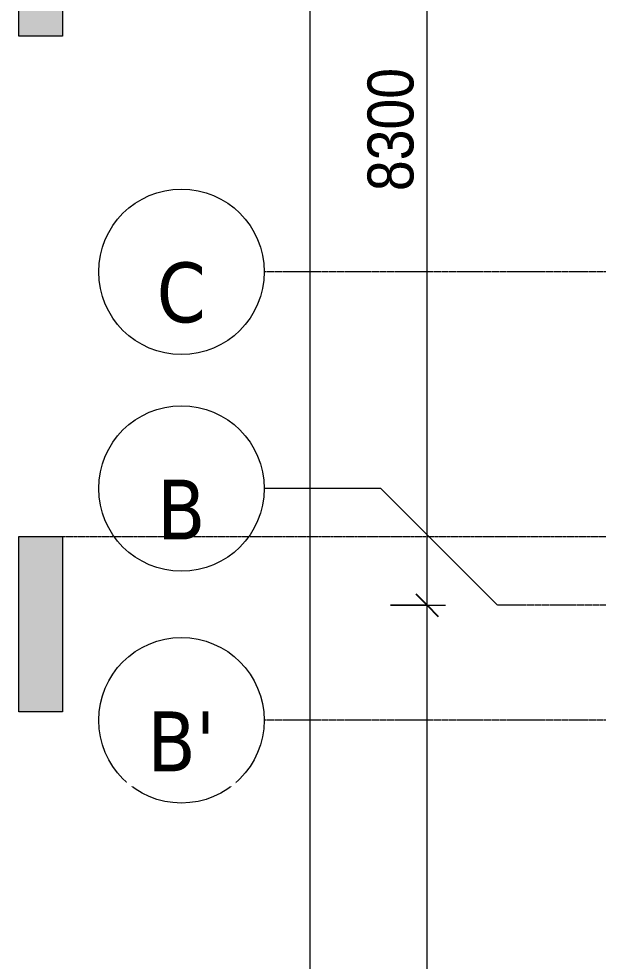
# Model space of a CAD drawing. Header units: millimetres. Extents: x 962 to 239635, y -15958 to 82755.
# Drawn here: x 90118 to 95161, y 22442 to 30637 of the extents above; entities that cross this region are included whole.
import ezdxf

# ---------------------------------------------------------------- set-up
doc = ezdxf.new("R2010")
doc.units = ezdxf.units.MM
doc.linetypes.add('Dash Dot 3_16_', pattern=[7.9375, 4.7625, -1.5875, 0, -1.5875])
doc.linetypes.add('Grid Line', pattern=[22.225, 12.7, -3.175, 3.175, -3.175])
for name, color, linetype, lineweight in [('A-ANNO-DIMS', 211, 'Continuous', 9), ('A-ANNO-DIMS-160', 211, 'Continuous', 9), ('G-ANNO-SYMB', 111, 'Continuous', 9), ('G-ANNO-SYMB-1', 111, 'Dash Dot 3_16_', 18), ('S-GRID', 1, 'Continuous', 9), ('S-GRID-1', 1, 'Grid Line', 9), ('S-GRID-IDEN', 1, 'Continuous', 9)]:
    doc.layers.add(name, color=color, linetype=linetype, lineweight=lineweight)
doc.styles.add('Tahoma_B', font='tahomabd_0.ttf', dxfattribs={"height": 520})
doc.styles.add('UTM Avo', font='UTM Avo.ttf', dxfattribs={"width": 0.9, "height": 400})
doc.dimstyles.new('1_Dim_chi_tiet_2_5', dxfattribs={"dimscale": 304.8, "dimtxt": 399.720379, "dimasz": 0.629921, "dimexe": 0.524934, "dimexo": 0.0625, "dimgap": 0.052493, "dimtad": 1, "dimdec": 0, "dimrnd": 5, "dimzin": 0, "dimdsep": 46, "dimtxsty": 'UTM Avo', "dimblk1": 'OBLIQUE', "dimblk2": 'OBLIQUE', "dimsah": 1, "dimcen": 0.09, "dimdle": 0.524934, "dimazin": 0, "dimtfac": 1, "dimtdec": 4, "dimtix": 1, "dimtmove": 0, "dimatfit": 3, "dimfxl": 1.049869, "dimfxlon": 1, "dimtvp": 1, "dimtolj": 1, "dimtzin": 0, "dimarcsym": 2})

# ---------------------------------------------------------------- blocks, each defined once
blk = doc.blocks.new('Grid - M_Grid Head - Circle-353313-TKCS_MB TẦNG 2')
at = {"layer": 'S-GRID-IDEN'}
blk.add_circle((0, 0), 4.5, dxfattribs=at)
blk = doc.blocks.new('Section - 3_32_ x 3_8_-4701953-TKCS_MB TẦNG 2')
at = {"layer": 'G-ANNO-SYMB'}
blk.add_hatch(color=256, dxfattribs=at).paths.add_polyline_path([(0, 9.525), (0, 0), (-2.38125, 0), (-2.38125, 9.525)])
for p, q in [((0, 9.525), (-2.38125, 9.525)), ((-2.38125, 9.525), (-2.38125, 0)), ((0, 0), (0, 9.525)), ((-2.38125, 0), (0, 0))]:
    blk.add_line(p, q, dxfattribs=at)
blk = doc.blocks.new('DIMBLOCK2-TKCS_MB TẦNG 2')
at = {"layer": 'A-ANNO-DIMS-160'}
for p, q in [((92653.9, 17076.9), (92653.9, 78396.9)), ((92333.9, 78236.9), (92813.9, 78236.9)), ((92653.9, 78236.9), (92333.9, 78236.9)), ((92333.9, 17236.9), (92813.9, 17236.9)), ((92653.9, 17236.9), (92333.9, 17236.9))]:
    blk.add_line(p, q, dxfattribs=at)
at = {"layer": 'A-ANNO-DIMS-160', "lineweight": 25}
for p, q in [((92653.9, 78236.9), (92557.9, 78332.9)), ((92653.9, 78236.9), (92749.9, 78140.9)), ((92653.9, 17236.9), (92557.9, 17332.9)), ((92653.9, 17236.9), (92749.9, 17140.9))]:
    blk.add_line(p, q, dxfattribs=at)
at = {"layer": 'A-ANNO-DIMS-160', "color": 0, "insert": (92134.3, 47052.2), "char_height": 400, "width": 1643.295, "attachment_point": 1, "rotation": 90, "line_spacing_factor": 1.110334, "style": 'UTM Avo'}
blk.add_mtext('61000', dxfattribs=at)
blk = doc.blocks.new('_Oblique')
at = {"color": 0, "linetype": 'ByBlock', "lineweight": -2}
blk.add_line((-0.5, -0.5), (0.5, 0.5), dxfattribs=at)
blk = doc.blocks.new('DIMBLOCK3-TKCS_MB TẦNG 2')
at = {"layer": 'A-ANNO-DIMS-160', "lineweight": 25}
for p, q in [((93672.6, 25536.9), (93576.6, 25632.9)), ((93672.6, 25536.9), (93768.6, 25440.9)), ((93672.6, 17236.9), (93576.6, 17332.9)), ((93672.6, 17236.9), (93768.6, 17140.9))]:
    blk.add_line(p, q, dxfattribs=at)
at = {"layer": 'A-ANNO-DIMS-160'}
for p, q in [((93352.6, 25536.9), (93832.6, 25536.9)), ((93672.6, 25536.9), (93352.6, 25536.9)), ((93672.6, 17076.9), (93672.6, 25536.9)), ((93352.6, 17236.9), (93832.6, 17236.9)), ((93672.6, 17236.9), (93352.6, 17236.9))]:
    blk.add_line(p, q, dxfattribs=at)
at = {"layer": 'A-ANNO-DIMS-160', "color": 0, "insert": (93153, 20839.2), "char_height": 400, "width": 1314.636, "attachment_point": 1, "rotation": 90, "line_spacing_factor": 1.110334, "style": 'UTM Avo'}
blk.add_mtext('8300', dxfattribs=at)
blk = doc.blocks.new('DIMBLOCK4-TKCS_MB TẦNG 2')
at = {"layer": 'A-ANNO-DIMS-160', "lineweight": 25}
for p, q in [((93672.6, 33836.9), (93576.6, 33932.9)), ((93672.6, 33836.9), (93768.6, 33740.9)), ((93672.6, 25536.9), (93576.6, 25632.9)), ((93672.6, 25536.9), (93768.6, 25440.9))]:
    blk.add_line(p, q, dxfattribs=at)
at = {"layer": 'A-ANNO-DIMS-160'}
for p, q in [((93352.6, 33836.9), (93832.6, 33836.9)), ((93672.6, 33836.9), (93352.6, 33836.9)), ((93672.6, 25536.9), (93672.6, 33836.9)), ((93352.6, 25536.9), (93832.6, 25536.9)), ((93672.6, 25536.9), (93352.6, 25536.9))]:
    blk.add_line(p, q, dxfattribs=at)
at = {"layer": 'A-ANNO-DIMS-160', "color": 0, "insert": (93153, 29139.2), "char_height": 400, "width": 1314.636, "attachment_point": 1, "rotation": 90, "line_spacing_factor": 1.110334, "style": 'UTM Avo'}
blk.add_mtext('8300', dxfattribs=at)

msp = doc.modelspace()

# ---------------------------------------------------------------- linework, layer by layer
at = {"layer": 'S-GRID'}
for p, q in [((93269.4, 26552.9), (92253.4, 26552.9)), ((94285.4, 25536.9), (93269.4, 26552.9))]:
    msp.add_line(p, q, dxfattribs=at)
at = {"layer": 'S-GRID-1'}
for p, q in [((96253.4, 28436.9), (92253.4, 28436.9)), ((98285.4, 25536.9), (94285.4, 25536.9)), ((96253.4, 24536.9), (92253.4, 24536.9))]:
    msp.add_line(p, q, dxfattribs=at)

# ---------------------------------------------------------------- block references
at = {"layer": 'G-ANNO-SYMB', "extrusion": (0, 0, -1), "xscale": 159.9999999999999, "yscale": 159.9999999999999, "zscale": 159.9999999999999, "rotation": 180}
for p in [(-90498.7, 32011.5), (-90498.7, 26135.3)]:
    msp.add_blockref('Section - 3_32_ x 3_8_-4701953-TKCS_MB TẦNG 2', p, dxfattribs=at)
at = {"layer": 'S-GRID-IDEN', "xscale": 159.9999999999999, "yscale": 159.9999999999999, "zscale": 159.9999999999999, "rotation": 89.99999999999982}
for p in [(91533.4, 28436.9), (91533.4, 26552.9), (91533.4, 24536.9)]:
    msp.add_blockref('Grid - M_Grid Head - Circle-353313-TKCS_MB TẦNG 2', p, dxfattribs=at)

# ---------------------------------------------------------------- dimensions: what is measured, and where the dimension line sits
at = {"layer": 'A-ANNO-DIMS'}
for base, p1, p2, override, picture, middle in [((92653.9, 78236.9), (92333.9, 17236.9), (92333.9, 78236.9), {"dimpost": '<>', "dimfxl": 61000}, 'DIMBLOCK2-TKCS_MB TẦNG 2', (92430.9, 47736.9)), ((93672.6, 33836.9), (93352.6, 25536.9), (93352.6, 33836.9), {"dimpost": '<>', "dimfxl": 8300}, 'DIMBLOCK4-TKCS_MB TẦNG 2', (93449.6, 29686.9)), ((93672.6, 25536.9), (93352.6, 17236.9), (93352.6, 25536.9), {"dimpost": '<>', "dimfxl": 8300}, 'DIMBLOCK3-TKCS_MB TẦNG 2', (93449.6, 21386.9))]:
    dim = msp.add_linear_dim(base=base, p1=p1, p2=p2, angle=90, dimstyle='1_Dim_chi_tiet_2_5', override=override, dxfattribs=at)
    dim.commit()
    dim.dimension.update_dxf_attribs({"geometry": picture, "text_midpoint": middle})

# ---------------------------------------------------------------- next in the draw order: texts
at = {"layer": 'S-GRID-IDEN', "char_height": 520, "attachment_point": 5, "line_spacing_factor": 0.996129, "style": 'Tahoma_B', "bg_fill": 3, "box_fill_scale": 1.25, "bg_fill_color": 256, "bg_fill_true_color": 13158600, "bg_fill_transparency": 0}
for s, insert, width in [('\\pt2031.9988,4063.9976,6096.0016,8128.0004,10159.9992,12191.998,14224.002,16256.0008,18287.9996,20319.9984,22352.0024,24384.0012,26416,28447.9988,30479.9976,32512.0016,34544.0004,36575.9992,38607.998,40640.002,42672.0008,44703.9996,46735.9984,48768.0024,50800.0012,52832,54863.9988,56895.9976,58928.0016,60960.0004,62991.9992,65023.998;C', (91531.9, 28253.6), 486.4), ('\\pt2031.9988,4063.9976,6096.0016,8128.0004,10159.9992,12191.998,14224.002,16256.0008,18287.9996,20319.9984,22352.0024,24384.0012,26416,28447.9988,30479.9976,32512.0016,34544.0004,36575.9992,38607.998,40640.002,42672.0008,44703.9996,46735.9984,48768.0024,50800.0012,52832,54863.9988,56895.9976,58928.0016,60960.0004,62991.9992,65023.998;B', (91531.9, 26369.6), 497.6), ("\\pt2031.9988,4063.9976,6096.0016,8128.0004,10159.9992,12191.998,14224.002,16256.0008,18287.9996,20319.9984,22352.0024,24384.0012,26416,28447.9988,30479.9976,32512.0016,34544.0004,36575.9992,38607.998,40640.002,42672.0008,44703.9996,46735.9984,48768.0024,50800.0012,52832,54863.9988,56895.9976,58928.0016,60960.0004,62991.9992,65023.998;B'", (91531.9, 24353.6), 688)]:
    msp.add_mtext(s, dxfattribs=dict(at, insert=insert, width=width))

# ---------------------------------------------------------------- next in the draw order: linework, layer by layer
at = {"layer": 'G-ANNO-SYMB-1'}
msp.add_line((90498.7, 26135.3), (196677.7, 26135.3), dxfattribs=at)

doc.saveas('drawing.dxf')
